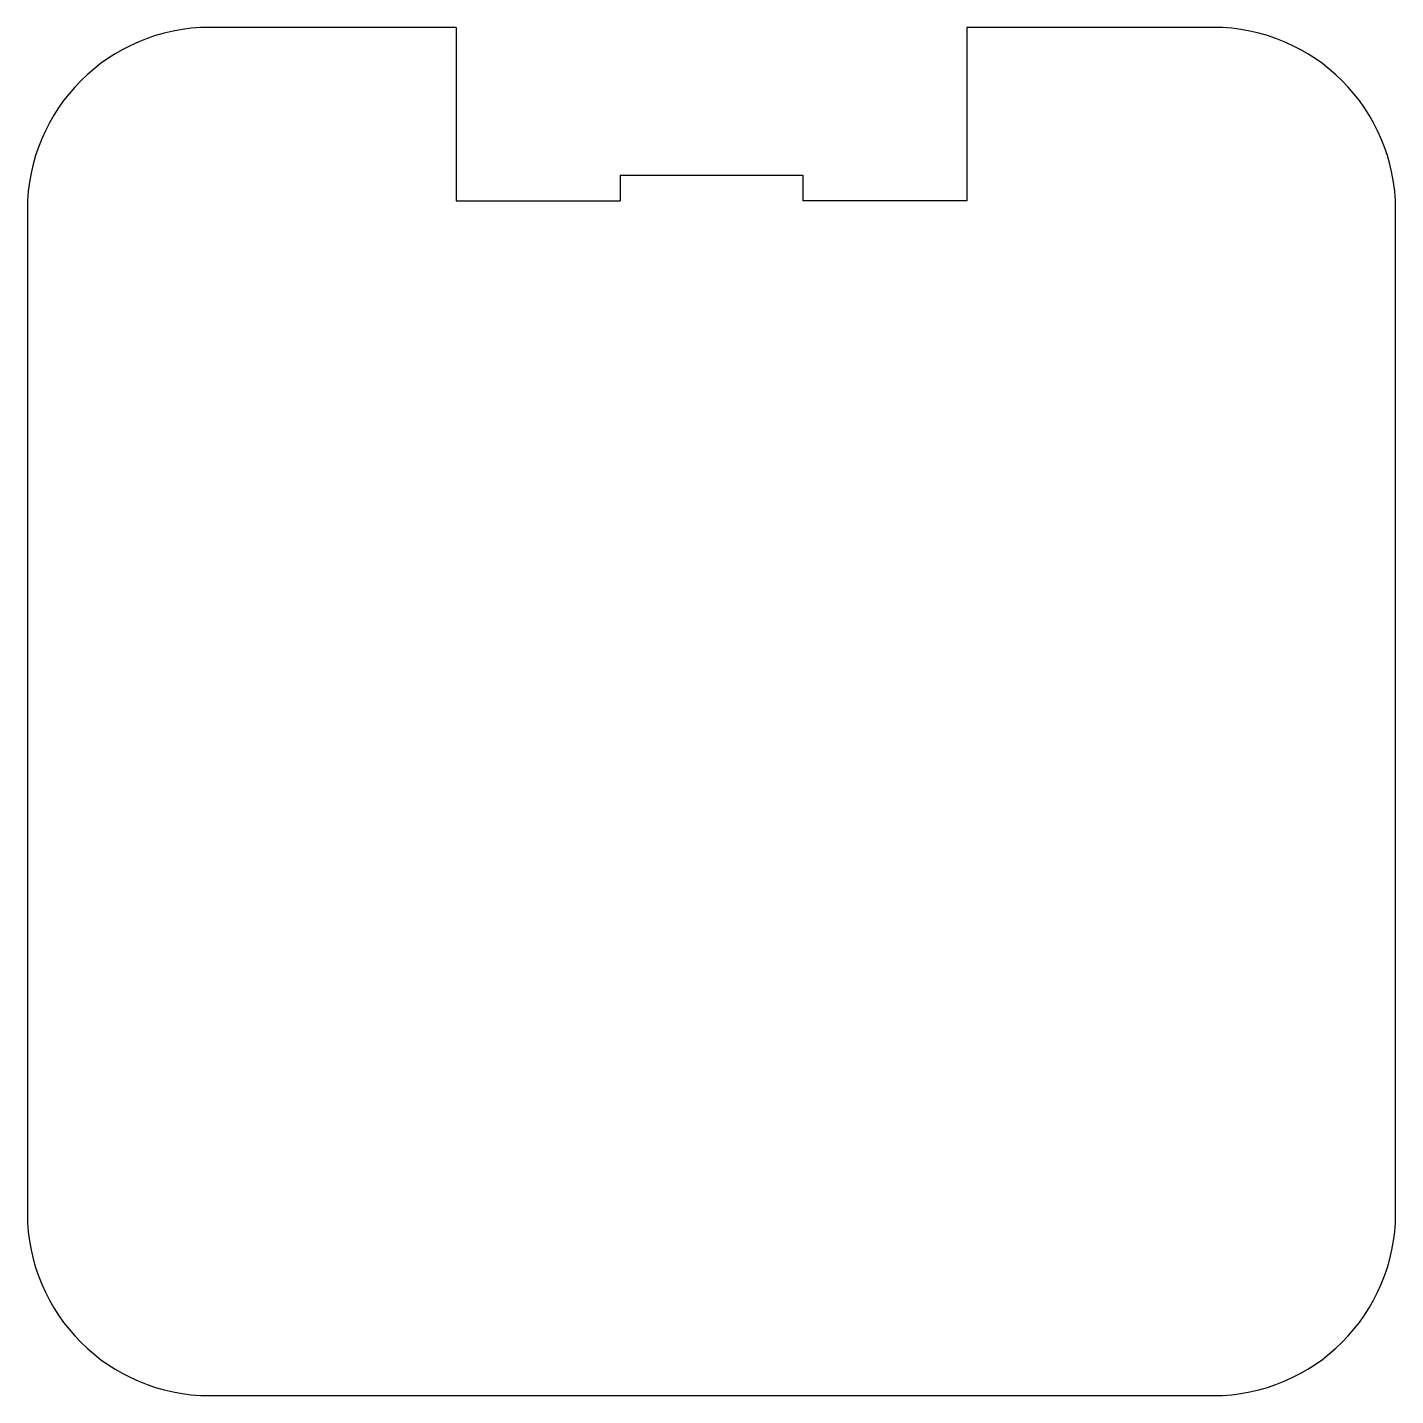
# Model space of a CAD drawing. Header units: millimetres. Extents: x 28.5 to 103.5, y 737.6 to 812.6.
import ezdxf

# ---------------------------------------------------------------- set-up
doc = ezdxf.new("R2010")
doc.units = ezdxf.units.MM

msp = doc.modelspace()

# ---------------------------------------------------------------- linework, layer by layer
at = {"color": 7, "linetype": 'Continuous', "lineweight": 25}
for p, q in [((52.012, 812.633), (38.512, 812.633)), ((52.012, 812.633), (52.012, 803.133)), ((80.012, 812.633), (80.012, 803.133)), ((93.512, 812.633), (80.012, 812.633)), ((61.012, 804.533), (61.012, 803.133)), ((61.012, 804.533), (71.012, 804.533)), ((71.012, 804.533), (71.012, 803.133)), ((28.512, 802.633), (28.512, 747.633)), ((52.012, 803.133), (61.012, 803.133)), ((80.012, 803.133), (71.012, 803.133)), ((103.512, 747.633), (103.512, 802.633)), ((38.512, 737.633), (93.512, 737.633))]:
    msp.add_line(p, q, dxfattribs=at)
for centre, start, end in [((38.512, 802.633), 90, 180), ((93.512, 802.633), 0, 90), ((38.512, 747.633), 180, 270), ((93.512, 747.633), 270, 0)]:
    msp.add_arc(centre, 10, start, end, dxfattribs=at)

doc.saveas('drawing.dxf')
